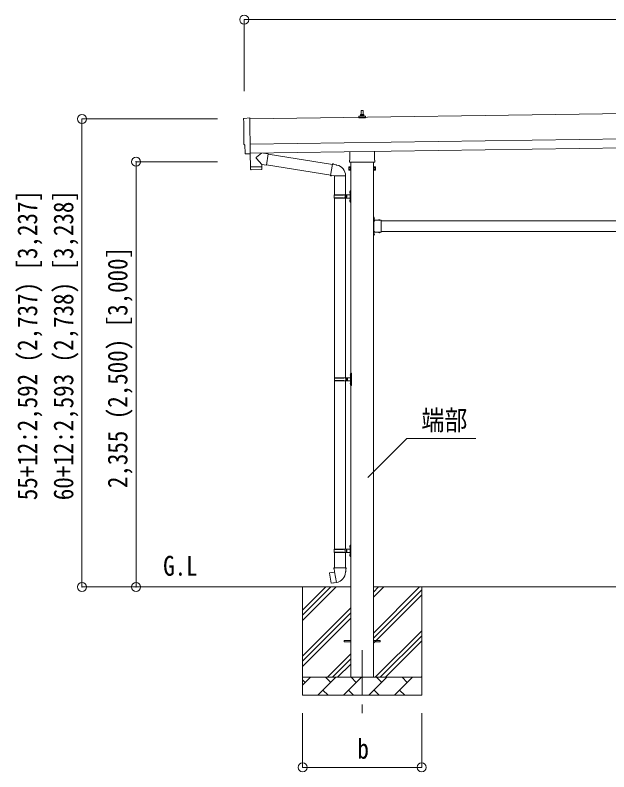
# Model space of a CAD drawing. Units: millimetres, scale not verified. Extents: x -88263 to 14131, y -29850 to 9646.
# Drawn here: x 1052 to 4342, y -1049 to 3142 of the extents above; entities that cross this region are included whole.
import ezdxf
from ezdxf.enums import TextEntityAlignment as Align

# ---------------------------------------------------------------- set-up
doc = ezdxf.new("R2010")
doc.units = ezdxf.units.MM
doc.header["$LTSCALE"] = 50
doc.header["$PDMODE"] = 32
doc.header["$PDSIZE"] = 50
doc.linetypes.add('CHAIN1', pattern=[8, 5, -1, 1, -1])
doc.linetypes.add('USER8', pattern=[4, 3, -1])
for name, color, linetype, lineweight in [('0-2_建具', 4, 'Continuous', 9), ('0-4_設備', 7, 'Continuous', 9), ('0-6_手摺', 5, 'Continuous', 5), ('0-7_ハッチ', 6, 'Continuous', 9), ('0-9_敷地', 7, 'Continuous', 9)]:
    doc.layers.add(name, color=color, linetype=linetype, lineweight=lineweight)
doc.styles.add('ＭＳ ゴシック', font='')
doc.styles.get('ＭＳ ゴシック').set_extended_font_data('MS Gothic')

msp = doc.modelspace()

# ---------------------------------------------------------------- linework, layer by layer
at = {"layer": '0-2_建具'}
for p, q in [((7717.26, 2643.8), (2352.58, 2567.16)), ((2969.03, 2588.9), (2969.76, 2612.42)), ((2970.76, 2613.4), (2979.31, 2613.4)), ((2980.31, 2612.42), (2981.03, 2588.9)), ((2320.96, 2570.15), (2352.51, 2572.25)), ((2352.51, 2572.25), (2355.33, 2374.41)), ((2956.78, 2573.4), (2956.78, 2581.11)), ((2993.28, 2573.4), (2956.78, 2573.4)), ((2957.17, 2581.9), (2992.9, 2581.9)), ((2957.55, 2582.09), (2964.27, 2583.71)), ((2964.65, 2583.9), (2985.42, 2583.9)), ((2965.03, 2584.69), (2965.03, 2588.9)), ((2966.03, 2588.9), (2984.03, 2588.9)), ((2985.03, 2584.69), (2985.03, 2588.9)), ((2992.52, 2582.09), (2985.8, 2583.71)), ((2993.28, 2573.4), (2993.28, 2581.11)), ((2354.58, 2427.18), (7719.26, 2503.81)), ((2355.29, 2377.18), (7719.98, 2453.82)), ((2325.24, 2423.37), (2324.64, 2423.36)), ((2325.91, 2376.35), (2325.24, 2423.37)), ((2335.72, 2373.13), (2328.79, 2373.39)), ((2336.46, 2373.42), (2337.11, 2374.06)), ((2337.11, 2374.06), (2355.35, 2373.41)), ((2355.33, 2374.41), (2355.35, 2373.41)), ((2906.73, 2339.41), (2906.73, 2385.06)), ((3043.33, 2387.01), (3043.33, 2339.41)), ((2905.03, 2330.64), (2905.03, 2336.14)), ((3042.97, 2327.14), (2907.1, 2327.14)), ((2912.53, 2327.14), (2912.53, -525.36)), ((3037.53, -525.36), (3037.53, 2327.14)), ((3045.03, 2336.14), (3045.03, 2330.64)), ((2901.03, 2301.14), (2901.79, 2302.45)), ((2901.03, 2301.14), (2901.03, 2284.14)), ((2901.03, 2284.14), (2901.79, 2282.82)), ((2908.03, 2302.45), (2901.79, 2302.45)), ((2908.03, 2297.55), (2901.79, 2297.55)), ((2908.03, 2287.73), (2901.79, 2287.73)), ((2908.03, 2282.82), (2901.79, 2282.82)), ((2908.03, 2282.82), (2908.03, 2302.45)), ((2908.03, 2301.84), (2910.53, 2301.84)), ((2908.03, 2283.44), (2908.03, 2301.84)), ((2910.53, 2283.44), (2908.03, 2283.44)), ((2910.53, 2303.14), (2912.53, 2303.14)), ((2910.53, 2282.14), (2910.53, 2303.14)), ((2912.53, 2282.14), (2910.53, 2282.14)), ((2912.53, 2303.14), (2912.53, 2282.14)), ((3037.53, 2303.14), (3037.53, 2282.14)), ((3039.53, 2303.14), (3037.53, 2303.14)), ((3037.53, 2282.14), (3039.53, 2282.14)), ((3039.53, 2282.14), (3039.53, 2303.14)), ((3042.03, 2301.84), (3039.53, 2301.84)), ((3039.53, 2283.44), (3042.03, 2283.44)), ((3042.03, 2302.45), (3048.27, 2302.45)), ((3042.03, 2282.82), (3042.03, 2302.45)), ((3042.03, 2283.44), (3042.03, 2301.84)), ((3042.03, 2297.55), (3048.27, 2297.55)), ((3042.03, 2287.73), (3048.27, 2287.73)), ((3042.03, 2282.82), (3048.27, 2282.82)), ((3049.03, 2301.14), (3048.27, 2302.45)), ((3049.03, 2284.14), (3048.27, 2282.82)), ((3049.03, 2301.14), (3049.03, 2284.14)), ((3037.53, 2025.64), (3037.53, 2005.64)), ((3039.53, 2025.64), (3037.53, 2025.64)), ((3037.53, 2018.64), (3039.53, 2018.64)), ((3037.53, 2012.64), (3039.53, 2012.64)), ((3039.53, 2025.64), (3039.53, 2005.64)), ((3039.53, 2021.54), (3039.53, 2009.74)), ((3040.04, 2021.54), (3039.53, 2021.54)), ((3040.04, 2021.54), (3040.04, 2009.74)), ((3038.03, 2002.64), (3038.03, 1942.64)), ((3043.53, 2002.64), (3038.03, 2002.64)), ((3040.04, 2009.74), (3039.53, 2009.74)), ((3079.53, 2005.64), (3039.53, 2005.64)), ((3043.53, 2003.64), (3039.53, 2003.64)), ((3039.53, 2001.64), (3043.53, 2001.64)), ((3039.53, 2001.64), (3039.53, 1943.64)), ((3043.53, 2001.64), (3043.53, 2003.64)), ((3064.63, 2006.15), (3064.63, 2005.64)), ((3076.43, 2006.15), (3064.63, 2006.15)), ((3076.43, 2005.64), (3064.63, 2005.64)), ((3076.43, 2006.15), (3076.43, 2005.64)), ((3079.53, 2005.64), (3079.53, 1939.64)), ((3079.53, 2002.64), (4670.53, 2002.64)), ((3037.53, 1939.64), (3037.53, 1919.64)), ((3037.53, 1932.64), (3039.53, 1932.64)), ((3043.53, 1942.64), (3038.03, 1942.64)), ((3039.53, 1943.64), (3043.53, 1943.64)), ((3039.53, 1941.64), (3043.53, 1941.64)), ((3079.53, 1939.64), (3039.53, 1939.64)), ((3039.53, 1939.64), (3039.53, 1919.64)), ((3039.53, 1935.54), (3039.53, 1923.74)), ((3040.04, 1935.54), (3039.53, 1935.54)), ((3040.04, 1935.54), (3040.04, 1923.74)), ((3043.53, 1943.64), (3043.53, 1941.64)), ((3076.43, 1939.64), (3064.63, 1939.64)), ((3064.63, 1939.13), (3064.63, 1939.64)), ((3076.43, 1939.13), (3064.63, 1939.13)), ((3076.43, 1939.13), (3076.43, 1939.64)), ((3079.53, 1942.64), (4670.53, 1942.64)), ((3037.53, 1926.64), (3039.53, 1926.64)), ((3039.53, 1919.64), (3037.53, 1919.64)), ((3040.04, 1923.74), (3039.53, 1923.74)), ((2875.03, -329.86), (2875.03, -320.86)), ((2875.03, -320.86), (2912.53, -320.86)), ((2875.03, -329.86), (2912.53, -329.86)), ((3037.53, -320.86), (3075.03, -320.86)), ((3037.53, -329.86), (3075.03, -329.86)), ((3075.03, -329.86), (3075.03, -320.86))]:
    msp.add_line(p, q, dxfattribs=at)
at = {"layer": '0-2_建具', "linetype": 'USER8'}
for p, q in [((3039.37, 2016.78), (3038.76, 2015.64)), ((3039.37, 2014.49), (3038.76, 2015.64)), ((3042.14, 2018.14), (3039.37, 2016.78)), ((3042.14, 2013.14), (3039.37, 2014.49)), ((3068.03, 2008.25), (3069.39, 2005.47)), ((3069.39, 2005.47), (3070.53, 2004.86)), ((3071.68, 2005.47), (3070.53, 2004.86)), ((3073.03, 2008.25), (3071.68, 2005.47)), ((3039.37, 1930.78), (3038.76, 1929.64)), ((3039.37, 1928.49), (3038.76, 1929.64)), ((3042.14, 1932.14), (3039.37, 1930.78)), ((3042.14, 1927.14), (3039.37, 1928.49)), ((3068.03, 1937.03), (3069.39, 1939.81)), ((3069.39, 1939.81), (3070.53, 1940.41)), ((3071.68, 1939.81), (3070.53, 1940.41)), ((3073.03, 1937.03), (3071.68, 1939.81))]:
    msp.add_line(p, q, dxfattribs=at)
at = {"layer": '0-2_建具', "color": 7, "linetype": 'CHAIN1'}
msp.add_line((2975.03, -375.36), (2975.03, -724.36), dxfattribs=at)
at = {"layer": '0-2_建具'}
for centre, radius, start, end in [((2970.76, 2612.4), 1, 90, 178.60509), ((2979.31, 2612.4), 1, 1.39491, 90), ((2957.78, 2581.11), 1, 103.62699, 180), ((2964.03, 2584.69), 1, 283.62699, 0), ((2969.12, 2588.27), 4.13, 90, 171.17633), ((2966.03, 2587.9), 1, 90, 180), ((2978.37, 2588.9), 4.83, 133.60282, 180), ((2971.7, 2588.9), 4.83, 0, 46.39718), ((2980.95, 2588.27), 4.13, 8.82367, 90), ((2984.03, 2587.9), 1, 0, 90), ((2986.03, 2584.69), 1, 180, 256.37301), ((2992.28, 2581.11), 1, 0, 76.37301), ((2909.03, 2336.14), 4, 125.09963, 180), ((2909.03, 2330.64), 4, 180, 194.47751), ((2909.03, 2330.64), 4, 194.47751, 241.04498), ((3041.03, 2330.64), 4, 298.95502, 345.52249), ((3041.03, 2336.14), 4, 0, 54.90037), ((3041.03, 2330.64), 4, 345.52249, 360), ((2917.27, 2292.64), 16.24, 162.41205, 197.58795), ((2905.38, 2300), 4.34, 145.61575, 214.38425), ((2905.38, 2285.28), 4.34, 145.61575, 214.38425), ((3032.79, 2292.64), 16.24, 342.41205, 17.58795), ((3044.69, 2300), 4.34, 325.61575, 34.38425), ((3044.69, 2285.28), 4.34, 325.61575, 34.38425), ((3034.3, 2015.64), 8.23, 314.2189, 45.7811), ((3039.53, 2005.64), 2, 180, 270), ((3070.53, 2000.41), 8.23, 44.2189, 135.7811), ((3039.53, 1939.64), 2, 90, 180), ((3034.3, 1929.64), 8.23, 314.2189, 45.7811), ((3070.53, 1944.87), 8.23, 224.2189, 315.7811)]:
    msp.add_arc(centre, radius, start, end, dxfattribs=at)
for centre, major_axis, ratio, start_param, end_param in [((2321.16, 2567.15), (-3, -0.04), 0.99863, 4.7647489, 6.2979817), ((-2443.21, 2428.66), (4762.89, 68.04), 0.99863, 6.2686928, 6.2979817), ((2324.58, 2427.76), (-4.41, -0.06), 0.99863, 6.2686928, 7.8539816), ((2328.92, 2376.4), (-2.15, -2.1), 0.9974, 5.5252311, 7.0411395), ((2335.76, 2374.13), (-0.717, -0.7), 0.9974, 0.7579542, 1.5707963)]:
    msp.add_ellipse(centre, major_axis=major_axis, ratio=ratio, start_param=start_param, end_param=end_param, dxfattribs=at)
at = {"layer": '0-4_設備'}
for p, q in [((2912.53, -25.36), (2022.57, -25.36)), ((2645.03, -153.84), (2773.51, -25.36)), ((2645.03, -182.13), (2801.8, -25.36)), ((2645.03, -210.41), (2830.08, -25.36)), ((2645.03, -25.36), (2645.03, -625.36)), ((3037.53, -54.19), (3066.36, -25.36)), ((3037.53, -82.47), (3094.64, -25.36)), ((3037.53, -280.46), (3292.63, -25.36)), ((4712.53, -25.36), (3037.53, -25.36)), ((3037.53, -308.74), (3305.03, -41.24)), ((3305.03, -25.36), (3305.03, -625.36)), ((3037.53, -337.03), (3305.03, -69.53)), ((2645.03, -408.4), (2912.53, -140.9)), ((2645.03, -436.69), (2912.53, -169.19)), ((2645.03, -464.97), (2912.53, -197.47)), ((3047.19, -525.36), (3305.03, -267.52)), ((3075.47, -525.36), (3305.03, -295.8)), ((3103.76, -525.36), (3305.03, -324.09)), ((2782.63, -525.36), (2912.53, -395.46)), ((2810.92, -525.36), (2912.53, -423.74)), ((2839.2, -525.36), (2912.53, -452.03)), ((2645.03, -568.25), (2687.93, -525.36)), ((2645.03, -525.36), (3305.03, -525.36)), ((2659.37, -553.91), (2645.03, -539.57)), ((2729.35, -625.36), (2829.35, -525.36)), ((2800.79, -553.91), (2772.24, -525.36)), ((2870.77, -625.36), (2970.77, -525.36)), ((2942.22, -553.91), (2913.66, -525.36)), ((3012.19, -625.36), (3112.19, -525.36)), ((3083.64, -553.91), (3055.08, -525.36)), ((3153.61, -625.36), (3253.61, -525.36)), ((3225.06, -553.91), (3196.5, -525.36)), ((3301.75, -525.36), (3305.03, -522.08)), ((3305.03, -625.36), (2645.03, -625.36)), ((2757.9, -596.81), (2786.45, -625.36)), ((2899.32, -596.81), (2927.88, -625.36)), ((3040.74, -596.81), (3069.3, -625.36)), ((3182.16, -596.81), (3210.72, -625.36))]:
    msp.add_line(p, q, dxfattribs=at)
at = {"layer": '0-6_手摺', "color": 6, "lineweight": 9}
for p, q in [((2321.3, 3116.87), (2321.3, 2721.01)), ((2321.3, 3116.87), (9030.65, 3116.87)), ((1422.57, 2566.71), (1422.57, -25.36)), ((1422.57, 2566.71), (2172.57, 2566.71)), ((1722.57, 2329.64), (1722.57, -25.36)), ((1722.57, 2329.64), (2172.57, 2329.64)), ((1422.57, -25.36), (2022.57, -25.36)), ((1722.57, -25.36), (2022.57, -25.36)), ((2645.03, -1024.36), (2645.03, -724.36))]:
    msp.add_line(p, q, dxfattribs=at)
msp.add_lwpolyline([(2645.03, -1024.36), (3305.03, -1024.36), (3305.03, -724.36)], dxfattribs=at)
at = {"layer": '0-6_手摺', "color": 6}
for p in [(2321.3, 3116.87), (1422.57, 2566.71), (1722.57, 2329.64), (1422.57, -25.36), (1722.57, -25.36), (2645.03, -1024.36), (3305.03, -1024.36)]:
    msp.add_point(p, dxfattribs=at)
at = {"layer": '0-7_ハッチ'}
for p, q in [((3222.67, 796.71), (3006.66, 580.71)), ((3603.98, 796.71), (3222.67, 796.71))]:
    msp.add_line(p, q, dxfattribs=at)
at = {"layer": '0-9_敷地'}
for p, q in [((2354.95, 2373.42), (2355.96, 2302.18)), ((2419.79, 2315.11), (2388.92, 2348.22)), ((2416.74, 2378.06), (2389.09, 2355.55)), ((2454.36, 2374.05), (2428.52, 2378.23)), ((2454.36, 2374.05), (2444.2, 2311.17)), ((2454.07, 2372.22), (2811.16, 2315.32)), ((2419.79, 2315.11), (2419.96, 2303.1)), ((2419.79, 2315.11), (2444.2, 2311.17)), ((2444.49, 2312.99), (2800.74, 2256.23)), ((2811.48, 2317.14), (2805.95, 2285.77)), ((2811.48, 2317.14), (2816.6, 2316.14)), ((2816.19, 2318.49), (2816.6, 2316.14)), ((2816.6, 2316.14), (2831.12, 2313.32)), ((2831.12, 2313.32), (2832.8, 2311.69)), ((2832.8, 2311.69), (2834.92, 2311.24)), ((2355.96, 2302.18), (2419.96, 2303.1)), ((2419.97, 2302.1), (2355.98, 2301.18)), ((2355.98, 2301.18), (2356.39, 2288.13)), ((2416.97, 2286.05), (2359.44, 2285.23)), ((2360.46, 2302.25), (2360.5, 2301.25)), ((2415.46, 2303.03), (2415.46, 2302.03)), ((2419.93, 2289.04), (2419.97, 2302.1)), ((2800.42, 2254.41), (2805.95, 2285.77)), ((2800.42, 2254.41), (2805.57, 2253.59)), ((2800.42, 2254.41), (2800.82, 2252.15)), ((2800.82, 2252.15), (2804.38, 2251.53)), ((2804.38, 2251.53), (2805.57, 2253.59)), ((2805.57, 2253.59), (2820.18, 2251.28)), ((2820.18, 2251.28), (2822.38, 2252.26)), ((2882.68, 2251.87), (2821.5, 2251.87)), ((2822.53, 2251.87), (2822.53, 2146.63)), ((2882.53, 2251.87), (2882.53, 1995.16)), ((2819.53, 2144.63), (2869.87, 2144.63)), ((2820.53, 2146.63), (2820.53, 2144.63)), ((2820.53, 2146.63), (2906.53, 2146.63)), ((2879.53, 2146.63), (2879.53, 2142.13)), ((2887.53, 2146.63), (2887.53, 2137.63)), ((2887.53, 2128.63), (2887.53, 2137.63)), ((2906.23, 2163.78), (2908.28, 2162.78)), ((2906.23, 2159.48), (2908.28, 2160.48)), ((2907.5, 2165.78), (2907.5, 2157.48)), ((2907.5, 2165.78), (2908.13, 2165.78)), ((2907.5, 2157.48), (2908.13, 2157.48)), ((2908.13, 2165.78), (2908.53, 2165.38)), ((2908.13, 2165.78), (2908.13, 2157.48)), ((2908.13, 2157.48), (2908.53, 2157.88)), ((2908.28, 2162.78), (2908.89, 2161.63)), ((2908.28, 2160.48), (2908.89, 2161.63)), ((2908.53, 2169.63), (2911.53, 2171.13)), ((2908.53, 2169.63), (2908.53, 2137.63)), ((2908.53, 2165.38), (2908.53, 2157.88)), ((2908.53, 2105.63), (2908.53, 2137.63)), ((2911.53, 2171.13), (2912.53, 2171.13)), ((2911.53, 2171.13), (2911.53, 2137.63)), ((2911.53, 2104.13), (2911.53, 2137.63)), ((2912.53, 2171.13), (2912.53, 2137.63)), ((2912.53, 2104.13), (2912.53, 2137.63)), ((2819.53, 2130.63), (2869.87, 2130.63)), ((2820.53, 2128.63), (2820.53, 2130.63)), ((2820.53, 2128.63), (2906.53, 2128.63)), ((2822.53, 2128.63), (2822.53, 1133.64)), ((2879.53, 2128.63), (2879.53, 2133.13)), ((2882.53, 2128.63), (2882.53, 1133.64)), ((2906.23, 2115.78), (2908.28, 2114.78)), ((2906.23, 2111.48), (2908.28, 2112.48)), ((2907.5, 2117.78), (2907.5, 2109.48)), ((2907.5, 2117.78), (2908.13, 2117.78)), ((2907.5, 2109.48), (2908.13, 2109.48)), ((2908.13, 2117.78), (2908.53, 2117.38)), ((2908.13, 2117.78), (2908.13, 2109.48)), ((2908.13, 2109.48), (2908.53, 2109.88)), ((2908.28, 2114.78), (2908.89, 2113.63)), ((2908.28, 2112.48), (2908.89, 2113.63)), ((2908.53, 2117.38), (2908.53, 2109.88)), ((2908.53, 2105.63), (2911.53, 2104.13)), ((2911.53, 2104.13), (2912.53, 2104.13)), ((2822.03, 1131.64), (2872.37, 1131.64)), ((2823.03, 1133.64), (2823.03, 1131.64)), ((2823.03, 1133.64), (2909.03, 1133.64)), ((2882.03, 1133.64), (2882.03, 1129.14)), ((2890.03, 1133.64), (2890.03, 1124.64)), ((2908.73, 1150.79), (2910.78, 1149.79)), ((2908.73, 1146.49), (2910.78, 1147.49)), ((2910, 1152.79), (2910, 1144.49)), ((2910, 1152.79), (2910.63, 1152.79)), ((2910, 1144.49), (2910.63, 1144.49)), ((2910.63, 1152.79), (2911.03, 1152.39)), ((2910.63, 1152.79), (2910.63, 1144.49)), ((2910.63, 1144.49), (2911.03, 1144.89)), ((2910.78, 1149.79), (2911.39, 1148.64)), ((2910.78, 1147.49), (2911.39, 1148.64)), ((2911.03, 1156.64), (2914.03, 1158.14)), ((2911.03, 1156.64), (2911.03, 1124.64)), ((2911.03, 1152.39), (2911.03, 1144.89)), ((2914.03, 1158.14), (2915.03, 1158.14)), ((2914.03, 1158.14), (2914.03, 1124.64)), ((2915.03, 1158.14), (2915.03, 1124.64)), ((2822.03, 1117.64), (2872.37, 1117.64)), ((2822.53, 1115.65), (2822.53, 183.64)), ((2823.03, 1115.64), (2823.03, 1117.64)), ((2823.03, 1115.64), (2909.03, 1115.64)), ((2882.03, 1115.64), (2882.03, 1120.14)), ((2882.53, 1115.65), (2882.53, 183.64)), ((2890.03, 1115.64), (2890.03, 1124.64)), ((2908.73, 1102.79), (2910.78, 1101.79)), ((2908.73, 1098.49), (2910.78, 1099.49)), ((2910, 1104.79), (2910, 1096.49)), ((2910, 1104.79), (2910.63, 1104.79)), ((2910, 1096.49), (2910.63, 1096.49)), ((2910.63, 1104.79), (2911.03, 1104.39)), ((2910.63, 1104.79), (2910.63, 1096.49)), ((2910.63, 1096.49), (2911.03, 1096.89)), ((2910.78, 1101.79), (2911.39, 1100.64)), ((2910.78, 1099.49), (2911.39, 1100.64)), ((2911.03, 1092.64), (2911.03, 1124.64)), ((2911.03, 1104.39), (2911.03, 1096.89)), ((2911.03, 1092.64), (2914.03, 1091.14)), ((2914.03, 1091.14), (2914.03, 1124.64)), ((2914.03, 1091.14), (2915.03, 1091.14)), ((2915.03, 1091.14), (2915.03, 1124.64)), ((2819.53, 181.64), (2869.87, 181.64)), ((2820.53, 183.64), (2820.53, 181.64)), ((2820.53, 183.64), (2906.53, 183.64)), ((2879.53, 183.64), (2879.53, 179.14)), ((2879.53, 165.64), (2879.53, 170.14)), ((2887.53, 183.64), (2887.53, 174.64)), ((2887.53, 165.64), (2887.53, 174.64)), ((2906.23, 200.79), (2908.28, 199.79)), ((2906.23, 196.49), (2908.28, 197.49)), ((2907.5, 202.79), (2907.5, 194.49)), ((2907.5, 202.79), (2908.13, 202.79)), ((2907.5, 194.49), (2908.13, 194.49)), ((2908.13, 202.79), (2908.53, 202.39)), ((2908.13, 202.79), (2908.13, 194.49)), ((2908.13, 194.49), (2908.53, 194.89)), ((2908.28, 199.79), (2908.89, 198.64)), ((2908.28, 197.49), (2908.89, 198.64)), ((2908.53, 206.64), (2911.53, 208.14)), ((2908.53, 206.64), (2908.53, 174.64)), ((2908.53, 202.39), (2908.53, 194.89)), ((2908.53, 142.64), (2908.53, 174.64)), ((2911.53, 208.14), (2912.53, 208.14)), ((2911.53, 208.14), (2911.53, 174.64)), ((2911.53, 141.14), (2911.53, 174.64)), ((2912.53, 208.14), (2912.53, 174.64)), ((2912.53, 141.14), (2912.53, 174.64)), ((2819.53, 167.64), (2869.87, 167.64)), ((2820.53, 165.64), (2820.53, 167.64)), ((2820.53, 165.64), (2906.53, 165.64)), ((2822.53, 165.64), (2822.53, 80.71)), ((2882.53, 165.64), (2882.53, 80.71)), ((2906.23, 152.79), (2908.28, 151.79)), ((2906.23, 148.49), (2908.28, 149.49)), ((2907.5, 154.79), (2907.5, 146.49)), ((2907.5, 154.79), (2908.13, 154.79)), ((2907.5, 146.49), (2908.13, 146.49)), ((2908.13, 154.79), (2908.53, 154.39)), ((2908.13, 154.79), (2908.13, 146.49)), ((2908.13, 146.49), (2908.53, 146.89)), ((2908.28, 151.79), (2908.89, 150.64)), ((2908.28, 149.49), (2908.89, 150.64)), ((2908.53, 154.39), (2908.53, 146.89)), ((2908.53, 142.64), (2911.53, 141.14)), ((2911.53, 141.14), (2912.53, 141.14)), ((2793.26, 51.09), (2802.88, -3.47)), ((2806.81, 54.86), (2806.6, 54.62)), ((2808.78, 55.23), (2806.81, 54.86)), ((2809.06, 55.08), (2808.78, 55.23)), ((2820.68, 80.71), (2818.53, 79.93)), ((2818.53, 79.93), (2818.53, 76.31)), ((2818.53, 76.31), (2820.77, 75.5)), ((2820.68, 80.71), (2820.77, 75.5)), ((2820.68, 80.71), (2852.53, 80.71)), ((2820.77, 75.5), (2821.03, 60.71)), ((2821.03, 60.71), (2822.38, 58.71)), ((2832.3, 0.21), (2822.16, 57.69)), ((2822.19, 58.51), (2822.19, 57.8)), ((2822.38, 58.71), (2822.35, 58.71)), ((2884.38, 80.71), (2852.53, 80.71)), ((2882.72, 58.77), (2882.65, 56.61)), ((2884.03, 60.71), (2882.72, 58.77)), ((2884.29, 75.5), (2884.03, 60.71)), ((2884.38, 80.71), (2884.29, 75.5)), ((2886.53, 76.31), (2884.29, 75.5)), ((2884.38, 80.71), (2886.53, 79.93)), ((2886.53, 79.93), (2886.53, 76.31)), ((2832.03, 0.31), (2804.04, -4.29)), ((2832.6, -0.55), (2832.36, 0.11)), ((2804.04, -4.29), (2802.88, -3.47)), ((2816.91, -2.38), (2816.63, -2.22)), ((2818.88, -2.06), (2816.91, -2.38)), ((2819.09, -1.82), (2818.88, -2.06))]:
    msp.add_line(p, q, dxfattribs=at)
for points in [[(2811.48, 2317.14), (2812.63, 2319.12), (2816.19, 2318.49)], [(2879.53, 2142.13), (2881.53, 2142.13), (2881.53, 2137.63)], [(2879.53, 2133.13), (2881.53, 2133.13), (2881.53, 2137.63)], [(2887.53, 2142.13), (2890.53, 2142.13), (2890.53, 2137.63)], [(2887.53, 2133.13), (2890.53, 2133.13), (2890.53, 2137.63)], [(2882.03, 1129.14), (2884.03, 1129.14), (2884.03, 1124.64)], [(2882.03, 1120.14), (2884.03, 1120.14), (2884.03, 1124.64)], [(2890.03, 1129.14), (2893.03, 1129.14), (2893.03, 1124.64)], [(2890.03, 1120.14), (2893.03, 1120.14), (2893.03, 1124.64)], [(2879.53, 179.14), (2881.53, 179.14), (2881.53, 174.64)], [(2879.53, 170.14), (2881.53, 170.14), (2881.53, 174.64)], [(2887.53, 179.14), (2890.53, 179.14), (2890.53, 174.64)], [(2887.53, 170.14), (2890.53, 170.14), (2890.53, 174.64)], [(2821.94, 57.51), (2794.07, 52.26), (2793.26, 51.09)]]:
    msp.add_lwpolyline(points, dxfattribs=at)
for centre, radius, start, end in [((2392.4, 2351.8), 5, 131.47396, 225.79244), ((2822.38, 2252.26), 60.3, 359.62495, 78), ((2359.39, 2288.23), 3, 181.81845, 270.86677), ((2416.93, 2289.05), 3, 270.81845, 359.81845), ((2868.28, 2137.63), 49.25, 171.82876, 180.00002), ((2868.28, 2137.63), 49.25, 180.00002, 188.17127), ((2869.87, 2146.63), 2, 270, 359.99998), ((2911.83, 2161.63), 6, 136.21765, 223.78235), ((2906.53, 2148.63), 2, 270, 359.99998), ((2869.87, 2128.63), 2, 0.00005, 90.00004), ((2911.83, 2113.63), 6, 136.21765, 223.78235), ((2906.53, 2126.63), 2, 0.00005, 90.00004), ((2870.78, 1124.64), 49.25, 171.82876, 180.00002), ((2872.37, 1133.64), 2, 270, 359.99998), ((2914.33, 1148.64), 6, 136.21765, 223.78235), ((2909.03, 1135.64), 2, 270, 359.99998), ((2870.78, 1124.64), 49.25, 180.00002, 188.17127), ((2872.37, 1115.64), 2, 0.00005, 90.00004), ((2914.33, 1100.64), 6, 136.21765, 223.78235), ((2909.03, 1113.64), 2, 0.00005, 90.00004), ((2868.28, 174.64), 49.25, 171.82876, 180.00002), ((2868.28, 174.64), 49.25, 180.00002, 188.17127), ((2869.87, 183.64), 2, 270, 359.99998), ((2911.83, 198.64), 6, 136.21765, 223.78235), ((2906.53, 185.64), 2, 270, 359.99998), ((2869.87, 165.64), 2, 0.00005, 90.00004), ((2911.83, 150.64), 6, 136.21765, 223.78235), ((2906.53, 163.64), 2, 0.00005, 90.00004), ((2821.89, 57.8), 0.3, 280.66842, 0), ((2822.39, 58.51), 0.2, 100, 180), ((2822.38, 58.71), 60.3, 279.96938, 358), ((2832.08, 0.01), 0.3, 20, 99.33158), ((2832.79, -0.48), 0.2, 200, 279.96938)]:
    msp.add_arc(centre, radius, start, end, dxfattribs=at)

# ---------------------------------------------------------------- texts
at = {"layer": '0-4_設備', "style": 'ＭＳ ゴシック', "width": 0.85}
msp.add_text('G.L', height=110, dxfattribs=at).set_placement((1872.38, 4.09), align=Align.BOTTOM_LEFT)
at = {"layer": '0-6_手摺', "color": 7, "style": 'ＭＳ ゴシック', "width": 0.85}
for s, p in [('55+12:2,592 (2,737) [3,237]', (1207.57, 455.32)), ('60+12:2,593 (2,738) [3,238]', (1407.57, 455.32)), ('2,355 (2,500) [3,000]', (1707.57, 522.14))]:
    msp.add_text(s, height=110, rotation=90, dxfattribs=at).set_placement(p, align=Align.BOTTOM_LEFT)
msp.add_text('b', height=110, dxfattribs=at).set_placement((2948.78, -1009.36), align=Align.BOTTOM_LEFT)
at = {"layer": '0-7_ハッチ', "color": 7, "style": 'ＭＳ ゴシック', "width": 0.85}
msp.add_text('端部', height=110, dxfattribs=at).set_placement((3302.93, 810.4), align=Align.BOTTOM_LEFT)

doc.saveas('drawing.dxf')
